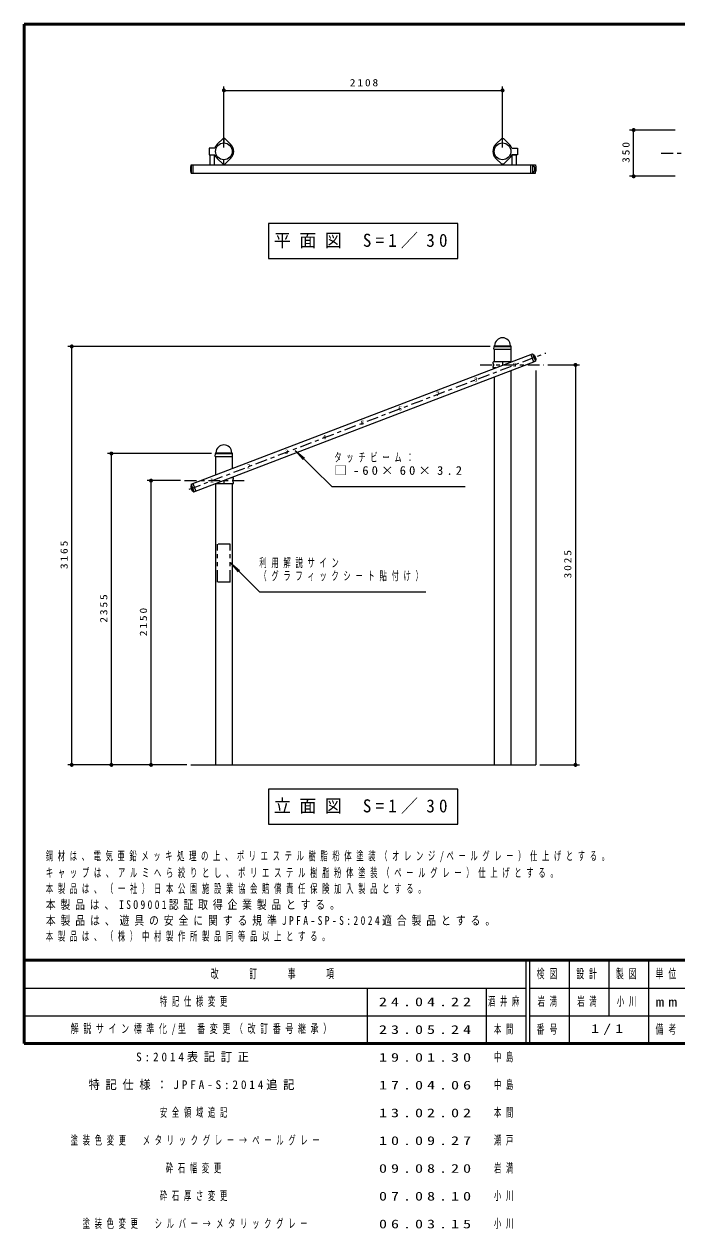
# Model space of a CAD drawing. Units: millimetres on the paper, with parts at other scales. Extents: x -365 to 0, y -47 to 257.
# Drawn here: x -365 to -200.4, y -46.7 to 257 of the extents above; entities that cross this region are included whole.
import ezdxf
from ezdxf.enums import TextEntityAlignment as Align

# ---------------------------------------------------------------- set-up
doc = ezdxf.new("R2010")
doc.units = ezdxf.units.MM
doc.linetypes.add('USER2', pattern=[6, 3, -1, 1, -1])
doc.linetypes.add('USER3', pattern=[8, 3, -1, 1, -1, 1, -1])
doc.layers.add('LY_1', color=7, linetype='Continuous', lineweight=13)
doc.layers.add('LY_3', color=7, linetype='Continuous')
doc.styles.add('ＭＳ ゴシック', font='')
doc.styles.get('ＭＳ ゴシック').set_extended_font_data('MS Gothic')

# ---------------------------------------------------------------- blocks, each defined once
blk = doc.blocks.new('filled_dot')
at = {"color": 0, "linetype": 'Continuous', "lineweight": -2, "const_width": 1.25}
blk.add_lwpolyline([(-0.625, 0, 1), (0.625, 0, 1)], format="xyb", close=True, dxfattribs=at)

msp = doc.modelspace()

# ---------------------------------------------------------------- linework, layer by layer
at = {"layer": 'LY_1', "lineweight": 50}
for p, q in [((-365, 257), (-365, 0)), ((0, 257), (-365, 257)), ((-365, 21), (0, 21)), ((-365, 0), (0, 0))]:
    msp.add_line(p, q, dxfattribs=at)
at = {"layer": 'LY_1'}
for p, q in [((-314.604, 225.915), (-314.604, 241.29)), ((-314.604, 240.29), (-244.331, 240.29)), ((-244.331, 225.915), (-244.331, 241.29)), ((-200.766, 230.29), (-212.279, 230.29)), ((-211.279, 218.624), (-211.279, 230.29)), ((-200.766, 218.624), (-212.279, 218.624)), ((-303.395, 206.703), (-303.395, 197.903)), ((-255.595, 206.703), (-303.395, 206.703)), ((-255.595, 197.903), (-255.595, 206.703)), ((-303.395, 197.903), (-255.595, 197.903)), ((-247.447, 175.745), (-353.984, 175.745)), ((-352.984, 70.245), (-352.984, 175.745)), ((-246.435, 175.76), (-242.226, 175.76)), ((-246.301, 175.912), (-242.36, 175.912)), ((-232.938, 171.079), (-224.951, 171.079)), ((-225.951, 171.079), (-225.951, 70.245)), ((-316.574, 148.912), (-312.633, 148.912)), ((-296.6, 149.501), (-294.654, 147.217)), ((-296.6, 149.501), (-294.287, 147.59)), ((-287.383, 140.422), (-296.6, 149.501)), ((-317.721, 148.745), (-343.984, 148.745)), ((-342.984, 70.245), (-342.984, 148.745)), ((-316.708, 148.76), (-312.499, 148.76)), ((-325.532, 141.912), (-333.984, 141.912)), ((-332.984, 70.245), (-332.984, 141.912)), ((-287.383, 140.422), (-253.774, 140.422)), ((-312.972, 121.221), (-311.053, 118.916)), ((-312.972, 121.221), (-310.681, 119.284)), ((-305.663, 113.857), (-312.972, 121.221)), ((-305.663, 113.857), (-263.663, 113.857)), ((-323.984, 70.245), (-353.984, 70.245)), ((-234.951, 70.245), (-224.951, 70.245)), ((-303.395, 64.124), (-303.395, 55.324)), ((-255.595, 64.124), (-303.395, 64.124)), ((-255.595, 55.324), (-255.595, 64.124)), ((-303.395, 55.324), (-255.595, 55.324)), ((-365, 14), (-238.5, 14)), ((-278.5, 14), (-278.5, 0)), ((-248.5, 14), (-248.5, 0)), ((-237.5, 14), (-182.5, 14)), ((-365, 7), (-238.5, 7)), ((-227.5, 7), (-227.5, 0))]:
    msp.add_line(p, q, dxfattribs=at)
at = {"layer": 'LY_1', "lineweight": 25}
for p, q in [((-314.816, 228.117), (-316.303, 226.695)), ((-314.392, 228.117), (-314.816, 228.117)), ((-314.604, 228.117), (-314.604, 227.032)), ((-312.905, 226.695), (-314.392, 228.117)), ((-246.03, 226.695), (-244.542, 228.117)), ((-244.542, 228.117), (-244.119, 228.117)), ((-244.119, 228.117), (-242.632, 226.695)), ((-318.343, 225.762), (-318.343, 224.068)), ((-316.914, 225.762), (-318.343, 225.762)), ((-242.02, 225.762), (-240.591, 225.762)), ((-240.591, 225.762), (-240.591, 224.068)), ((-318.343, 224.068), (-316.914, 224.068)), ((-318.064, 221.528), (-318.064, 224.058)), ((-318.064, 224.058), (-316.946, 224.058)), ((-316.946, 221.528), (-316.946, 224.058)), ((-316.303, 223.135), (-314.816, 221.714)), ((-314.604, 221.714), (-314.604, 222.798)), ((-314.392, 221.714), (-312.905, 223.135)), ((-244.542, 221.714), (-246.03, 223.135)), ((-242.632, 223.135), (-244.119, 221.714)), ((-240.591, 224.068), (-242.02, 224.068)), ((-241.884, 224.058), (-240.787, 224.058)), ((-241.884, 221.528), (-241.884, 224.058)), ((-240.787, 221.528), (-240.787, 224.058)), ((-322.893, 221.528), (-323.005, 220.97)), ((-323.005, 220.97), (-323.005, 219.97)), ((-323.005, 219.97), (-322.893, 219.412)), ((-322.893, 221.528), (-236.042, 221.528)), ((-322.893, 221.528), (-322.893, 219.412)), ((-322.893, 219.412), (-236.042, 219.412)), ((-322.426, 221.528), (-322.426, 219.412)), ((-314.816, 221.714), (-314.392, 221.714)), ((-244.119, 221.714), (-244.542, 221.714)), ((-237.264, 221.528), (-237.264, 219.412)), ((-236.797, 221.528), (-236.797, 219.412)), ((-236.797, 221.528), (-236.287, 220.97)), ((-236.287, 219.97), (-236.797, 219.412)), ((-236.287, 220.97), (-236.287, 219.97)), ((-236.287, 220.97), (-235.93, 220.97)), ((-235.93, 219.97), (-236.287, 219.97)), ((-236.042, 221.528), (-235.93, 220.97)), ((-236.042, 219.412), (-235.93, 219.97)), ((-235.93, 220.97), (-235.93, 219.97)), ((-322.872, 140.98), (-236.777, 173.879)), ((-246.497, 175.029), (-246.484, 175.706)), ((-246.481, 175.012), (-242.181, 175.012)), ((-246.447, 175.012), (-246.447, 171.829)), ((-246.445, 175.798), (-246.359, 175.883)), ((-242.217, 175.798), (-242.302, 175.883)), ((-242.214, 175.012), (-242.214, 171.829)), ((-242.164, 175.029), (-242.178, 175.706)), ((-237.244, 173.7), (-236.53, 171.832)), ((-236.777, 173.879), (-236.063, 172.011)), ((-236.777, 173.879), (-236.266, 173.476)), ((-236.266, 173.476), (-235.951, 172.651)), ((-322.158, 139.112), (-236.063, 172.011)), ((-242.141, 171.829), (-246.581, 171.829)), ((-246.581, 171.302), (-246.581, 170.855)), ((-246.067, 170.329), (-246.581, 170.329)), ((-246.447, 170.329), (-246.447, 170.183)), ((-244.331, 171.829), (-244.331, 170.992)), ((-235.951, 172.651), (-236.063, 172.011)), ((-246.447, 168.042), (-246.447, 70.245)), ((-242.214, 169.66), (-242.214, 70.245)), ((-235.951, 169.66), (-235.951, 70.245)), ((-316.718, 148.798), (-316.633, 148.883)), ((-312.49, 148.798), (-312.575, 148.883)), ((-316.771, 148.029), (-316.757, 148.706)), ((-316.754, 148.012), (-312.454, 148.012)), ((-316.721, 148.012), (-316.721, 143.331)), ((-312.487, 148.012), (-312.487, 144.949)), ((-312.437, 148.029), (-312.451, 148.706)), ((-312.487, 142.807), (-312.487, 142.662)), ((-322.872, 140.98), (-322.984, 140.34)), ((-322.984, 140.34), (-322.669, 139.515)), ((-322.872, 140.98), (-322.158, 139.112)), ((-322.405, 141.159), (-321.691, 139.291)), ((-316.793, 141.162), (-312.354, 141.162)), ((-316.721, 141.162), (-316.721, 70.245)), ((-314.604, 141.999), (-314.604, 141.162)), ((-312.868, 142.662), (-312.354, 142.662)), ((-312.487, 141.162), (-312.487, 70.245)), ((-312.354, 142.136), (-312.354, 141.689)), ((-322.669, 139.515), (-322.158, 139.112)), ((-322.984, 70.245), (-235.951, 70.245)), ((-238.5, 21), (-238.5, 0)), ((-237.5, 21), (-237.5, 0)), ((-227.5, 21), (-227.5, 7)), ((-217.5, 21), (-217.5, 7)), ((-207.5, 21), (-207.5, 0)), ((-237.5, 7), (0, 7))]:
    msp.add_line(p, q, dxfattribs=at)
at = {"layer": 'LY_1', "linetype": 'USER2'}
for p, q in [((-204.294, 224.457), (-112.864, 224.457)), ((-323.332, 139.734), (-233.454, 174.078)), ((-249.983, 171.079), (-233.938, 171.079)), ((-324.532, 141.912), (-309.451, 141.912))]:
    msp.add_line(p, q, dxfattribs=at)
at = {"layer": 'LY_1', "linetype": 'USER3'}
for p, q in [((-316.187, 116.329), (-316.187, 125.912)), ((-313.021, 125.912), (-316.187, 125.912)), ((-313.021, 116.329), (-313.021, 125.912)), ((-313.021, 116.329), (-316.187, 116.329))]:
    msp.add_line(p, q, dxfattribs=at)
at = {"layer": 'LY_1', "lineweight": 25}
for centre in [(-314.604, 224.915), (-244.331, 224.915)]:
    msp.add_circle(centre, 2.117, dxfattribs=at)
for centre, radius, start, end in [((-314.604, 224.915), 2.461, 133.66317, 159.874), ((-314.604, 224.915), 2.461, 313.66867, 46.33133), ((-244.331, 224.915), 2.461, 133.66867, 226.33133), ((-244.331, 224.915), 2.461, 20.126, 46.33683), ((-314.604, 224.915), 2.461, 200.126, 226.33683), ((-244.331, 224.915), 2.461, 313.66317, 339.874), ((-244.331, 175.912), 2, 1.14005, 178.85842), ((-246.481, 175.029), 0.0167, 178.87801, 270), ((-246.35, 175.704), 0.133, 135, 178.99605), ((-246.43, 175.954), 0.1, 315, 358.85842), ((-242.231, 175.954), 0.1, 181.14005, 225), ((-242.311, 175.704), 0.133, 1.00395, 45), ((-242.181, 175.029), 0.0167, 270, 1.12199), ((-246.581, 171.629), 0.2, 90, 242.96431), ((-246.581, 170.529), 0.2, 117.03569, 270), ((-246.747, 171.302), 0.167, 0, 62.96431), ((-246.747, 170.855), 0.167, 297.03569, 0), ((-316.703, 148.954), 0.1, 315, 358.85842), ((-314.604, 148.912), 2, 1.14005, 178.85842), ((-312.504, 148.954), 0.1, 181.14005, 225), ((-316.754, 148.029), 0.0167, 178.87801, 270), ((-316.624, 148.704), 0.133, 135, 178.99605), ((-312.584, 148.704), 0.133, 1.00395, 45), ((-312.454, 148.029), 0.0167, 270, 1.12199), ((-312.354, 142.462), 0.2, 297.03569, 90), ((-312.187, 142.136), 0.167, 117.03569, 180), ((-312.187, 141.689), 0.167, 180, 242.96431), ((-312.354, 141.362), 0.2, 270, 62.96431)]:
    msp.add_arc(centre, radius, start, end, dxfattribs=at)

# ---------------------------------------------------------------- block references
at = {"layer": 'LY_1', "xscale": 0.4, "yscale": 0.4}
msp.add_blockref('filled_dot', (-314.604, 240.29), dxfattribs=at)
for p, rotation in [((-244.331, 240.29), 180), ((-211.279, 230.29), 270), ((-211.279, 218.624), 90), ((-352.984, 175.745), 270), ((-225.951, 171.079), 270), ((-342.984, 148.745), 270), ((-332.984, 141.912), 270), ((-352.984, 70.245), 90), ((-342.984, 70.245), 90), ((-332.984, 70.245), 90), ((-225.951, 70.245), 90)]:
    msp.add_blockref('filled_dot', p, dxfattribs=dict(at, rotation=rotation))

# ---------------------------------------------------------------- texts
at = {"layer": 'LY_1', "style": 'ＭＳ ゴシック'}
for s, width, p in [('9', 1.25, (-241.303, 171.079)), ('1', 1.35, (-317.632, 141.912))]:
    msp.add_text(s, height=1.109, dxfattribs=dict(at, width=width)).set_placement(p, align=Align.MIDDLE_CENTER)
at = {"layer": 'LY_1', "style": 'ＭＳ ゴシック', "width": 1.25}
for s, p in [('8', (-251.562, 167.434)), ('7', (-261.104, 163.788)), ('6', (-270.646, 160.142)), ('5', (-280.187, 156.495)), ('4', (-289.729, 152.849)), ('3', (-299.271, 149.203)), ('2', (-308.812, 145.557))]:
    msp.add_text(s, height=1.109, dxfattribs=at).set_placement(p, align=Align.MIDDLE_LEFT)
at = {"layer": 'LY_1', "style": 'ＭＳ ゴシック'}
for s, insert, char_height, attachment_point in [('\\T1.33;\\W1.15;2108', (-279.044, 241.29), 1.833, 8), ('\\T1.5;\\W0.95;平面図\\~S=1／30', (-301.995, 202.303), 3.299, 4), ('\\T1.64;\\W0.6;タッチビーム：', (-286.774, 148.872), 2.199, 1), ('\\T1.5;\\W1.05;□-60×60×3.2', (-286.774, 145.572), 2.199, 1), ('\\T1.64;\\W0.6;利用解説サイン', (-305.663, 122.307), 2.199, 1), ('\\T1.64;\\W0.6;（グラフィックシート貼付け）', (-305.663, 119.007), 2.199, 1), ('\\T1.5;\\W0.95;立面図\\~S=1／30', (-301.995, 59.724), 3.299, 4), ('\\T1.63;\\W0.6;鋼材は、電気亜鉛メッキ処理の上、ポリエステル樹脂粉体塗装（オレンジ/ペールグレー）仕上げとする。', (-359.511, 45.666), 2.199, 7), ('\\T1.64;\\W0.6;キャップは、アルミへら絞りとし、ポリエステル樹脂粉体塗装（ペールグレー）仕上げとする。', (-359.511, 41.666), 2.199, 7), ('\\T1.64;\\W0.6;本製品は、（一社）日本公園施設業協会賠償責任保険加入製品とする。', (-359.511, 37.666), 2.199, 7), ('\\T1.5;\\W0.8;本製品は、ISO9001認証取得企業製品とする。', (-359.511, 33.666), 2.199, 7), ('\\T1.51;\\W0.8;本製品は、遊具の安全に関する規準JPFA-SP-S:2024適合製品とする。', (-359.511, 29.666), 2.199, 7), ('\\T1.64;\\W0.6;本製品は、（株）中村製作所製品同等品以上とする。', (-359.511, 25.666), 2.199, 7), ('\\T1.64;\\W0.6;改\u3000\u3000訂\u3000\u3000事\u3000\u3000項', (-301.75, 17.5), 2.346, 5), ('\\T1.64;\\W0.6;検図', (-232.5, 17.5), 2.346, 5), ('\\T1.64;\\W0.6;設計', (-222.5, 17.5), 2.346, 5), ('\\T1.64;\\W0.6;製図', (-212.5, 17.5), 2.346, 5), ('\\T1.64;\\W0.6;単位', (-202.5, 17.5), 2.346, 5), ('\\T1.64;\\W0.6;特記仕様変更', (-330.75, 10.5), 2.199, 4), ('\\T1.5;\\W1.35;24.04.22', (-275.5, 10.5), 2.199, 4), ('\\T1.64;\\W0.6;酒井麻', (-248, 10.5), 2.199, 4), ('\\T1.64;\\W0.6;岩満', (-225.5, 10.5), 2.199, 4), ('\\T1.64;\\W0.6;小川', (-215.5, 10.5), 2.199, 4), ('\\T1.5;\\W1.35;mm', (-202.5, 10.5), 2.346, 5), ('\\T1.59;\\W0.65;解説サイン標準化/型\\~番変更（改訂番号継承）', (-353.25, 3.5), 2.199, 4), ('\\T1.5;\\W1.35;23.05.24', (-275.5, 3.5), 2.199, 4), ('\\T1.64;\\W0.6;本間', (-246.5, 3.5), 2.199, 4), ('\\T1.64;\\W0.6;番号', (-232.5, 3.5), 2.346, 5), ('\\T1.64;\\W0.6;備考', (-202.5, 3.5), 2.346, 5), ('\\T1.5;\\W0.95;S:2014表記訂正', (-336.75, -3.5), 2.199, 4), ('\\T1.5;\\W1.35;19.01.30', (-275.5, -3.5), 2.199, 4), ('\\T1.64;\\W0.6;中島', (-246.5, -3.5), 2.199, 4), ('\\T1.5;\\W0.95;特記仕様：JPFA-S:2014追記', (-348.75, -10.5), 2.199, 4), ('\\T1.64;\\W0.6;中島', (-246.5, -10.5), 2.199, 4), ('\\T1.5;\\W1.35;17.04.06', (-275.5, -10.5), 2.199, 4), ('\\T1.64;\\W0.6;安全領域追記', (-330.75, -17.5), 2.199, 4), ('\\T1.5;\\W1.35;13.02.02', (-275.5, -17.5), 2.199, 4), ('\\T1.64;\\W0.6;本間', (-246.5, -17.5), 2.199, 4), ('\\T1.64;\\W0.6;塗装色変更\u3000メタリックグレー→ペールグレー', (-353.25, -24.5), 2.199, 4), ('\\T1.5;\\W1.35;10.09.27', (-275.5, -24.5), 2.199, 4), ('\\T1.64;\\W0.6;瀬戸', (-246.5, -24.5), 2.199, 4), ('\\T1.64;\\W0.6;砕石幅変更', (-329.25, -31.5), 2.199, 4), ('\\T1.64;\\W0.6;岩満', (-246.5, -31.5), 2.199, 4), ('\\T1.5;\\W1.35;09.08.20', (-275.5, -31.5), 2.199, 4), ('\\T1.64;\\W0.6;砕石厚さ変更', (-330.75, -38.5), 2.199, 4), ('\\T1.5;\\W1.35;07.08.10', (-275.5, -38.5), 2.199, 4), ('\\T1.64;\\W0.6;小川', (-246.5, -38.5), 2.199, 4), ('\\T1.64;\\W0.6;塗装色変更\u3000シルバー→メタリックグレー', (-350.25, -45.5), 2.199, 4), ('\\T1.5;\\W1.35;06.03.15', (-275.5, -45.5), 2.199, 4), ('\\T1.64;\\W0.6;小川', (-246.5, -45.5), 2.199, 4)]:
    msp.add_mtext(s, dxfattribs=dict(at, insert=insert, char_height=char_height, attachment_point=attachment_point))
at = {"layer": 'LY_1', "char_height": 1.833, "attachment_point": 8, "rotation": 90, "style": 'ＭＳ ゴシック'}
for s, insert in [('\\T1.33;\\W1.15;350', (-212.279, 224.872)), ('\\T1.33;\\W1.15;3165', (-353.984, 123.423)), ('\\T1.33;\\W1.15;3025', (-226.951, 121.071)), ('\\T1.33;\\W1.15;2355', (-343.984, 109.912)), ('\\T1.33;\\W1.15;2150', (-333.984, 106.502))]:
    msp.add_mtext(s, dxfattribs=dict(at, insert=insert))
at = {"layer": 'LY_3', "char_height": 2.199, "attachment_point": 4, "style": 'ＭＳ ゴシック'}
for s, insert in [('\\T1.64;\\W0.6;岩満', (-235.5, 10.5)), ('\\T1.5;\\W1.35;1/1', (-222, 3.5))]:
    msp.add_mtext(s, dxfattribs=dict(at, insert=insert))

doc.saveas('drawing.dxf')
